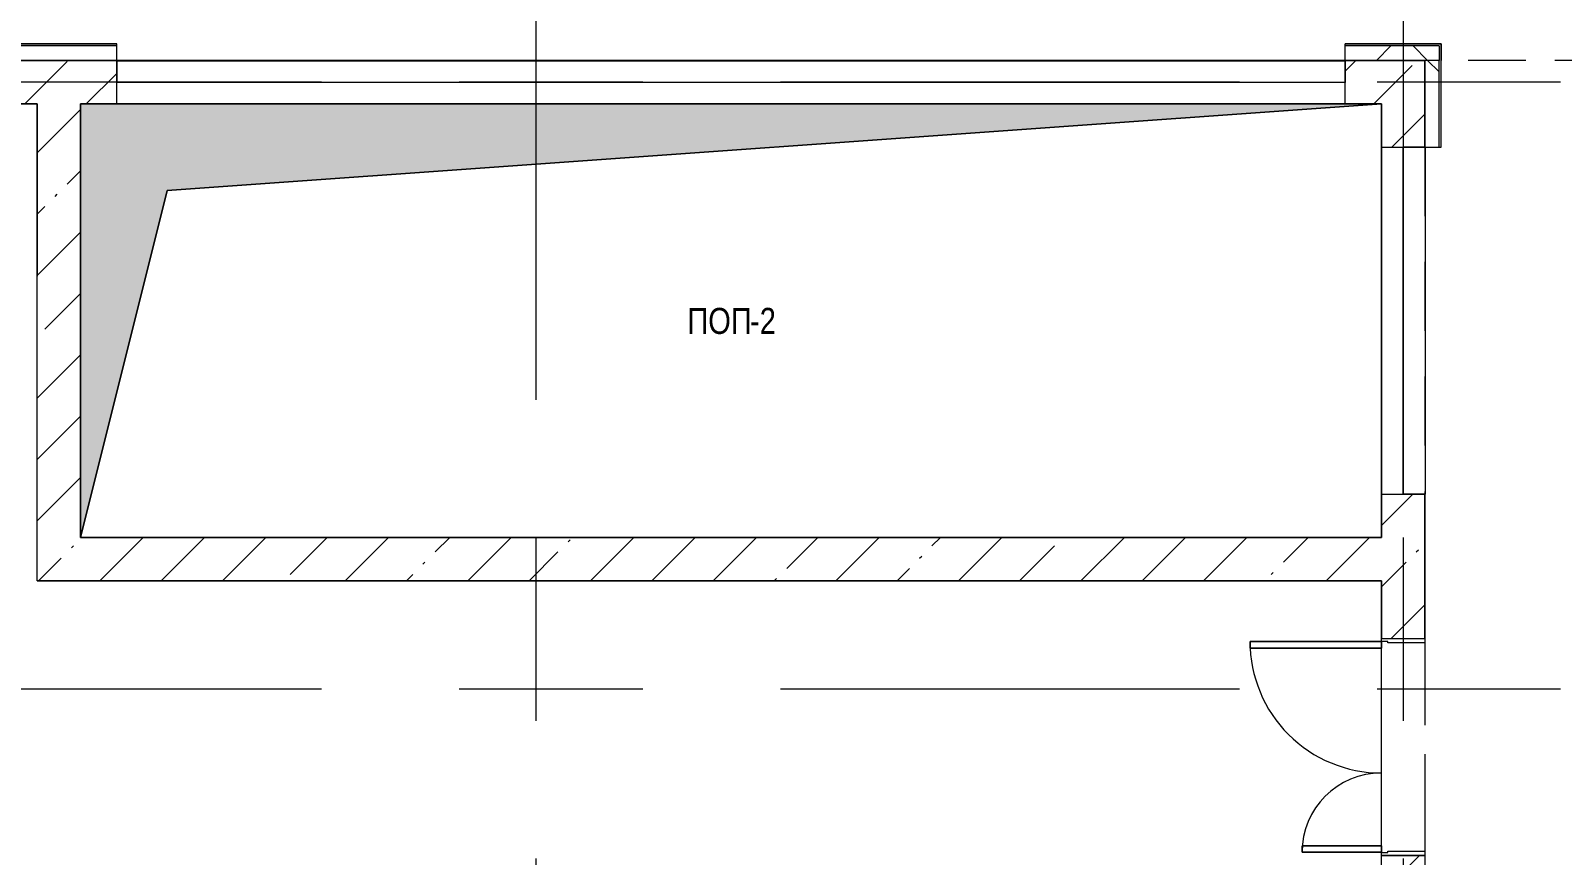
# Model space of a CAD drawing. Header units: millimetres. Extents: x 48966 to 155647, y -43515 to 30475.
# Drawn here: x 82436 to 93034, y -21233 to -15527 of the extents above; entities that cross this region are included whole.
import ezdxf

# ---------------------------------------------------------------- set-up
doc = ezdxf.new("R2010")
doc.units = ezdxf.units.MM
for name, pattern in [('Dashed2', [952.5, 635, -317.5]), ('IMPORT-01 Штриховая _2 мм_', [600, 400, -200]), ('Осевые', [6350, 1270, -952.5, 3175, -952.5]), ('Сверху', [793.75, 476.25, -317.5])]:
    doc.linetypes.add(name, pattern=pattern)
for name, color, linetype, lineweight in [('_Разделитель помещений_', 7, 'IMPORT-01 Штриховая _2 мм_', 9), ('Двери', 7, 'Continuous', 9), ('Каркас_Импост', 7, 'Continuous', 9), ('Обобщенные модели', 7, 'Continuous', 9), ('Общие ребра', 7, 'Continuous', 9), ('Оси-2', 7, 'Осевые', 9), ('Панель', 7, 'Continuous', 9), ('Перекрытия', 7, 'Continuous', 9), ('Сверху', 7, 'Сверху', 9), ('Специальное оборудование', 7, 'Continuous', 9), ('Стены-1', 7, 'Continuous', 18), ('Типовые аннотации', 7, 'Continuous', 9), ('Штриховка разреза-2', 7, 'Continuous', 9), ('Элементы узлов', 7, 'Continuous', 9), ('Элементы узлов-1', 7, 'Continuous', 5)]:
    doc.layers.add(name, color=color, linetype=linetype, lineweight=lineweight)
doc.layers.add('Обобщенные модели-2', color=7, linetype='Continuous', lineweight=9, true_color=0xffbc79)
doc.layers.add('Перекрытия-1', color=253, linetype='Dashed2', lineweight=9, true_color=0x828282)
doc.styles.add('Arial', font='Arial.ttf', dxfattribs={"width": 0.8, "height": 180})
pattern_1 = [(45, (0, 0), (-424.264, 424.264), [600, -100, 20, -100]), (45, (0, 424), (-424.264, 424.264), [])]
pattern_2 = [(45, (0, 0), (-707.107, 707.107), []), (135, (0, 0), (-707.107, -707.107), [])]

# ---------------------------------------------------------------- blocks, each defined once
blk = doc.blocks.new('Дверь - Полуторная_001 - ДВ3__24-15-6256094-План 2-го этажа на отм_ 0_000')
at = {"layer": 'Двери'}
for p, q in [((-729, -150), (-684, -150)), ((-729, -1059), (-729, -150)), ((-684, -150), (-684, -1059)), ((729, -150), (684, -150)), ((684, -150), (684, -699)), ((729, -699), (729, -150)), ((684, -699), (729, -699)), ((-684, -1059), (-729, -1059))]:
    blk.add_line(p, q, dxfattribs=at)
for centre, radius, start, end in [((-729, -150), 909, 270, 0), ((729, -150), 549, 180, 270)]:
    blk.add_arc(centre, radius, start, end, dxfattribs=at)
at = {"layer": 'Каркас_Импост'}
for p, q in [((-750, 150), (-720, 150)), ((-750, -150), (-750, 150)), ((-720, 150), (-720, -105)), ((720, 150), (750, 150)), ((720, -105), (720, 150)), ((750, 150), (750, -150)), ((-730, -105), (-730, -150)), ((-720, -105), (-730, -105)), ((730, -105), (720, -105)), ((730, -150), (730, -105)), ((-730, -150), (-750, -150)), ((750, -150), (730, -150))]:
    blk.add_line(p, q, dxfattribs=at)
at = {"layer": 'Панель'}
for p, q in [((-684, -150), (-729, -150)), ((-729, -150), (-729, -1059)), ((-684, -1059), (-684, -150)), ((684, -150), (729, -150)), ((684, -699), (684, -150)), ((729, -150), (729, -699)), ((729, -699), (684, -699)), ((-729, -1059), (-684, -1059))]:
    blk.add_line(p, q, dxfattribs=at)
blk = doc.blocks.new('170_ОтверстиеПрямоугольноеВертикальное - 170_ОтверстиеПрямоугольноеВертикальное-5688984-План 2-го этажа на отм_ 0_000')
at = {"layer": 'Обобщенные модели'}
for p, q in [((-4500, -1500), (-4500, 1500)), ((-4500, 1500), (4500, 1500)), ((4500, 1500), (4500, -1500)), ((4500, -1500), (-4500, -1500))]:
    blk.add_line(p, q, dxfattribs=at)
blk = doc.blocks.new('M_Дверь-Проем - 8500 x 3000 mm-7287361-План 2-го этажа на отм_ 0_000')
at = {"layer": 'Сверху'}
for p, q in [((-4258, 150), (4242, 150)), ((-4258, -150), (4242, -150))]:
    blk.add_line(p, q, dxfattribs=at)
blk = doc.blocks.new('M_Дверь-Проем - 2400 x 3000 mm-7287364-План 2-го этажа на отм_ 0_000')
at = {"layer": 'Сверху'}
for p, q in [((-1208, 150), (1192, 150)), ((-1208, -150), (1192, -150))]:
    blk.add_line(p, q, dxfattribs=at)
blk = doc.blocks.new('АР_ОБ_Штора противодымная - Штора противопожарная ПШ7_1-8207771-План 2-го этажа на отм_ 0_000')
at = {"layer": 'Специальное оборудование'}
for p, q in [((4250, 152), (-4250, 152)), ((-4250, 152), (-4250, 2)), ((-4250, 0), (-4250, 150)), ((-4250, 150), (4250, 150)), ((-4250, 44), (-4250, 148)), ((4250, 2), (4250, 152)), ((4250, 150), (4250, 0)), ((4250, 148), (4250, 44)), ((-4250, 67), (-4250, 2)), ((-4250, 2), (-4250, 25)), ((4250, 0), (-4250, 0)), ((4250, 2), (4250, 67)), ((4250, 25), (4250, 2))]:
    blk.add_line(p, q, dxfattribs=at)
blk = doc.blocks.new('АР_ОБ_Штора противодымная - Штора противопожарная ПШ4-8207798-План 2-го этажа на отм_ 0_000')
at = {"layer": 'Специальное оборудование'}
for p, q in [((1200, 152), (-1200, 152)), ((-1200, 152), (-1200, 2)), ((-1200, 0), (-1200, 150)), ((-1200, 150), (1200, 150)), ((-1200, 44), (-1200, 148)), ((1200, 2), (1200, 152)), ((1200, 150), (1200, 0)), ((1200, 148), (1200, 44)), ((-1200, 67), (-1200, 2)), ((-1200, 2), (-1200, 25)), ((1200, 0), (-1200, 0)), ((1200, 2), (1200, 67)), ((1200, 25), (1200, 2))]:
    blk.add_line(p, q, dxfattribs=at)

msp = doc.modelspace()

# ---------------------------------------------------------------- hatches: boundary and pattern name
at = {"layer": 'Штриховка разреза-2'}
h = msp.add_hatch(dxfattribs=at)
h.set_pattern_fill('FP_33', color=256, style=0, pattern_type=2)
h.set_pattern_definition(pattern_2)
h.paths.add_polyline_path([(92181.6, -15732.9), (92181.6, -15632.9), (91531.6, -15632.9), (91531.6, -15732.9), (92081.6, -15732.9)], flags=0)
h.paths.add_polyline_path([(82601.9, -15732.9), (83031.6, -15732.9), (83031.6, -15632.9), (82006.6, -15632.9), (82006.6, -15732.9)], flags=0)
h = msp.add_hatch(dxfattribs=at)
h.set_pattern_fill('FP_1', color=256, style=0, pattern_type=2)
h.set_pattern_definition(pattern_1)
h.paths.add_polyline_path([(92081.6, -16032.9), (92081.6, -15732.9), (91531.6, -15734.6), (91531.6, -16032.9), (92076.4, -16032.9)], flags=0)
h.paths.add_polyline_path([(82783.6, -16032.9), (83031.6, -16032.9), (83031.6, -15732.9), (74101.6, -15732.9), (74101.6, -16032.9), (82781.6, -16032.9)], flags=0)
h.paths.add_polyline_path([(72176.1, -16032.9), (72601.6, -16032.9), (72601.6, -15732.9), (72176.1, -15732.9), (72176.1, -15943.8)], flags=0)
h = msp.add_hatch(dxfattribs=at)
h.set_pattern_fill('FP_33', color=256, style=0, pattern_type=2)
h.set_pattern_definition(pattern_2)
h.paths.add_polyline_path([(92181.6, -16332.9), (92181.6, -15732.9), (92081.6, -15732.9), (92083.4, -16332.9)], flags=0)
h = msp.add_hatch(dxfattribs=at)
h.set_pattern_fill('FP_1', color=256, style=0, pattern_type=2)
h.set_pattern_definition(pattern_1)
h.paths.add_polyline_path([(82481.6, -17225.5), (82781.6, -17225.5), (82781.6, -16032.9), (82481.6, -16032.9), (82481.6, -17102.7)], flags=0)
h = msp.add_hatch(dxfattribs=at)
h.set_pattern_fill('FP_1', color=256, style=0, pattern_type=2)
h.set_pattern_definition(pattern_1)
h.paths.add_polyline_path([(92079.6, -16332.9), (92081.6, -16332.9), (92079.6, -16032.9), (91781.6, -16032.9), (91781.6, -16332.9), (92076.4, -16332.9)], flags=0)
h = msp.add_hatch(dxfattribs=at)
h.set_pattern_fill('FP_1', color=256, style=0, pattern_type=2)
h.set_pattern_definition(pattern_1)
h.paths.add_polyline_path([(82781.6, -19332.9), (82781.6, -17225.5), (82481.6, -17225.5), (82481.6, -19332.9)], flags=0)
h = msp.add_hatch(dxfattribs=at)
h.set_pattern_fill('FP_1', color=256, style=0, pattern_type=2)
h.set_pattern_definition(pattern_1)
h.paths.add_polyline_path([(91781.6, -31383.4), (92081.6, -31383.4), (92081.6, -21232.9), (91781.6, -21232.9), (91781.6, -31009.9)], flags=0)
h.paths.add_polyline_path([(91781.6, -19732.9), (92081.6, -19732.9), (92079.6, -18732.9), (91781.6, -18732.9), (91781.6, -19420.6)], flags=0)
h = msp.add_hatch(dxfattribs=at)
h.set_pattern_fill('FP_1', color=256, style=0, pattern_type=2)
h.set_pattern_definition(pattern_1)
h.paths.add_polyline_path([(91664.5, -19332.9), (91781.6, -19332.9), (91781.6, -19032.9), (82781.6, -19032.9), (82781.6, -19332.9), (90840.6, -19332.9)], flags=0)
at = {"layer": 'Элементы узлов-1'}
msp.add_hatch(color=256, dxfattribs=at).paths.add_polyline_path([(82781.6, -19032.9), (83381.6, -16632.9), (91779.6, -16032.9), (82781.6, -16032.9), (82781.6, -17225.5)], flags=0)

# ---------------------------------------------------------------- linework, layer by layer
at = {"layer": '_Разделитель помещений_'}
for p, q in [((92181.6, -15732.9), (91931.6, -15732.9)), ((104181.6, -15732.9), (92195.6, -15732.9)), ((92081.6, -15882.9), (92081.6, -16332.9)), ((92081.6, -18732.9), (92081.6, -31383.4))]:
    msp.add_line(p, q, dxfattribs=at)
at = {"layer": 'Обобщенные модели-2'}
for p, q in [((91781.6, -16032.9), (83281.6, -16032.9)), ((91781.6, -19032.9), (91781.6, -16032.9)), ((82781.6, -16132.9), (82781.6, -19032.9)), ((82781.6, -19032.9), (91781.6, -19032.9))]:
    msp.add_line(p, q, dxfattribs=at)
at = {"layer": 'Общие ребра'}
for p, q in [((83031.6, -15620.4), (82006.6, -15620.4)), ((83031.6, -15632.9), (82006.6, -15632.9)), ((92194.1, -15620.4), (91531.6, -15620.4)), ((92181.6, -15632.9), (91531.6, -15632.9)), ((92181.6, -15632.9), (92181.6, -15732.9)), ((92194.1, -15618.9), (92194.1, -15620.4)), ((92194.1, -15620.4), (92194.1, -15632.9)), ((92194.1, -15620.4), (92195.6, -15620.4)), ((92194.1, -15632.9), (92194.1, -15732.9)), ((92195.6, -15632.9), (92194.1, -15632.9)), ((92195.6, -15732.9), (92195.6, -15632.9)), ((83031.6, -15732.9), (82006.6, -15732.9)), ((82006.6, -15732.9), (83031.6, -15732.9)), ((92081.6, -15732.9), (91531.6, -15732.9)), ((91531.6, -15732.9), (92081.6, -15732.9)), ((92181.6, -16332.9), (92181.6, -15732.9)), ((92194.1, -16332.9), (92194.1, -15732.9)), ((74101.6, -16032.9), (82479.6, -16032.9)), ((82783.6, -16032.9), (83031.6, -16032.9)), ((91531.6, -16032.9), (91779.6, -16032.9)), ((91781.6, -16032.9), (91781.6, -16332.9)), ((92081.6, -16332.9), (92081.6, -16032.9)), ((92081.6, -16032.9), (92081.6, -16332.9)), ((91781.6, -18732.9), (91781.6, -19030.9)), ((92081.6, -19732.9), (92081.6, -18732.9)), ((91781.6, -19332.9), (91781.6, -19732.9))]:
    msp.add_line(p, q, dxfattribs=at)
at = {"layer": 'Оси-2'}
for p, q in [((85931.6, 25417.1), (85931.6, -41737.8)), ((91931.6, 25417.1), (91931.6, -41737.8)), ((150171.6, -15882.9), (50565.6, -15882.9)), ((150171.6, -20082.9), (50565.6, -20082.9))]:
    msp.add_line(p, q, dxfattribs=at)
at = {"layer": 'Перекрытия'}
for p, q in [((72081.6, -15732.9), (82781.6, -15732.9)), ((82481.6, -16032.9), (72081.6, -16032.9)), ((82481.6, -19332.9), (82481.6, -16032.9)), ((82781.6, -16032.9), (82781.6, -19032.9)), ((82781.6, -19032.9), (91781.6, -19032.9)), ((91781.6, -19332.9), (82481.6, -19332.9)), ((91781.6, -22562.9), (91781.6, -19332.9))]:
    msp.add_line(p, q, dxfattribs=at)
at = {"layer": 'Перекрытия-1'}
for p, q in [((83281.6, -16032.9), (91781.6, -16032.9)), ((91781.6, -16032.9), (91781.6, -18732.9)), ((91781.6, -18732.9), (92081.6, -18732.9)), ((92081.6, -18732.9), (92081.6, -25632.9))]:
    msp.add_line(p, q, dxfattribs=at)
at = {"layer": 'Стены-1'}
for p, q in [((83031.6, -15618.9), (82006.6, -15618.9)), ((83031.6, -15732.9), (83031.6, -15618.9)), ((92195.6, -15618.9), (91531.6, -15618.9)), ((91531.6, -15732.9), (91531.6, -15618.9)), ((92195.6, -15732.9), (92195.6, -15618.9)), ((83031.6, -16032.9), (83031.6, -15732.9)), ((91531.6, -16032.9), (91531.6, -15732.9)), ((92081.6, -16032.9), (92081.6, -15732.9)), ((92081.6, -15732.9), (92081.6, -16032.9)), ((92195.6, -16332.9), (92195.6, -15732.9)), ((82479.6, -16032.9), (82481.6, -16032.9)), ((82481.6, -16032.9), (82481.6, -17225.5)), ((82781.6, -16032.9), (82783.6, -16032.9)), ((82781.6, -16032.9), (82781.6, -17225.5)), ((91779.6, -16032.9), (91781.6, -16032.9)), ((91781.6, -16332.9), (92081.6, -16332.9)), ((92081.6, -16332.9), (92195.6, -16332.9)), ((82481.6, -19332.9), (82481.6, -17225.5)), ((82781.6, -19032.9), (82781.6, -17225.5)), ((91781.6, -18732.9), (92081.6, -18732.9)), ((91781.6, -19032.9), (82781.6, -19032.9)), ((91781.6, -19030.9), (91781.6, -19032.9)), ((82481.6, -19332.9), (82781.6, -19332.9)), ((82781.6, -19332.9), (91781.6, -19332.9)), ((91781.6, -19732.9), (92081.6, -19732.9)), ((91781.6, -21232.9), (92081.6, -21232.9))]:
    msp.add_line(p, q, dxfattribs=at)
at = {"layer": 'Элементы узлов'}
for p, q in [((91781.6, -16032.9), (82781.6, -16032.9)), ((82781.6, -16032.9), (82781.6, -19032.9)), ((91781.6, -16032.9), (83381.6, -16632.9)), ((83381.6, -16632.9), (91781.6, -16032.9)), ((91781.6, -19032.9), (91781.6, -16032.9)), ((83381.6, -16632.9), (82781.6, -19032.9)), ((82781.6, -19032.9), (83381.6, -16632.9)), ((82781.6, -19032.9), (91781.6, -19032.9))]:
    msp.add_line(p, q, dxfattribs=at)

# ---------------------------------------------------------------- block references
at = {"layer": 'Двери'}
msp.add_blockref('M_Дверь-Проем - 8500 x 3000 mm-7287361-План 2-го этажа на отм_ 0_000', (87289.8, -15882.9), dxfattribs=at)
at = {"layer": 'Двери', "rotation": 269.9999999999999}
for name, p in [('M_Дверь-Проем - 2400 x 3000 mm-7287364-План 2-го этажа на отм_ 0_000', (91931.6, -17541.1)), ('Дверь - Полуторная_001 - ДВ3__24-15-6256094-План 2-го этажа на отм_ 0_000', (91931.6, -20482.9))]:
    msp.add_blockref(name, p, dxfattribs=at)
at = {"layer": 'Специальное оборудование'}
msp.add_blockref('АР_ОБ_Штора противодымная - Штора противопожарная ПШ7_1-8207771-План 2-го этажа на отм_ 0_000', (87281.6, -15884.6), dxfattribs=at)
at = {"layer": 'Специальное оборудование', "rotation": 89.9999999999999}
msp.add_blockref('АР_ОБ_Штора противодымная - Штора противопожарная ПШ4-8207798-План 2-го этажа на отм_ 0_000', (92083.4, -17532.9), dxfattribs=at)
at = {"layer": 'Элементы узлов'}
msp.add_blockref('170_ОтверстиеПрямоугольноеВертикальное - 170_ОтверстиеПрямоугольноеВертикальное-5688984-План 2-го этажа на отм_ 0_000', (87281.6, -17532.9), dxfattribs=at)

# ---------------------------------------------------------------- texts
at = {"layer": 'Типовые аннотации', "char_height": 180, "attachment_point": 1, "style": 'Arial'}
for s, insert, width in [('ПОП', (86979.4, -17444.9), 525.907), ('-2', (87413.4, -17444.9), 218.059)]:
    msp.add_mtext(s, dxfattribs=dict(at, insert=insert, width=width))

doc.saveas('drawing.dxf')
